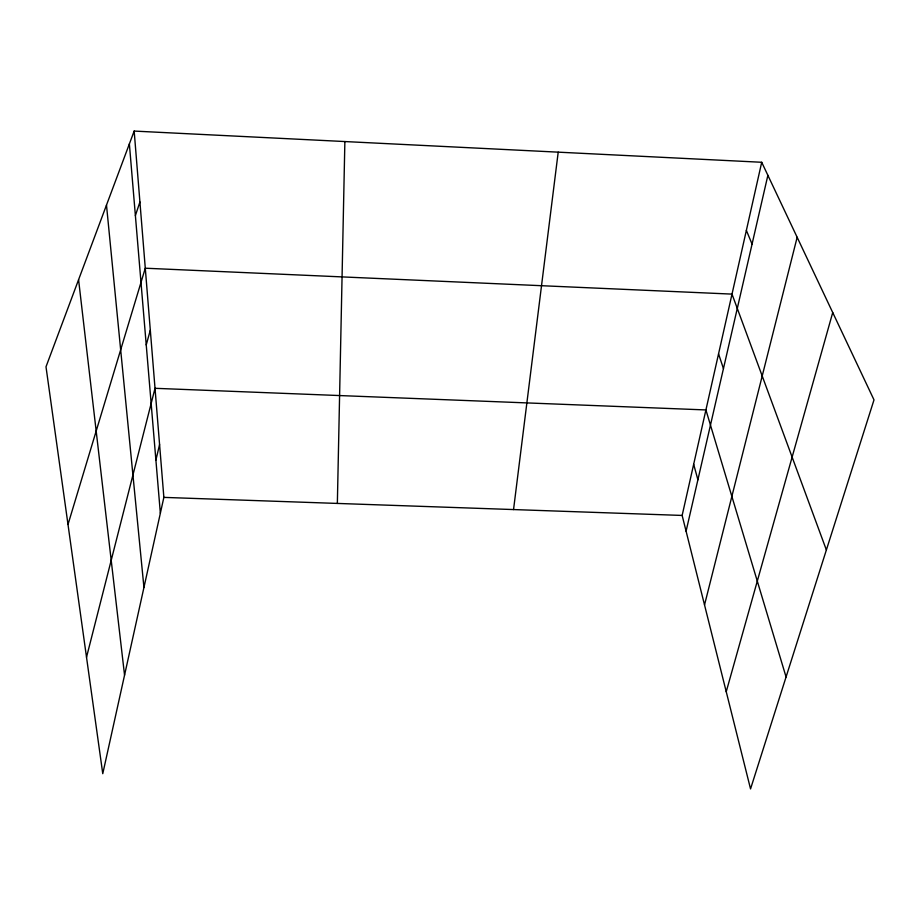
<?xml version="1.0" encoding="UTF-8"?>
<svg xmlns="http://www.w3.org/2000/svg" width="920" height="920" viewBox="0 0 920 920"><rect width="100%" height="100%" fill="white"/><g stroke="black" fill="none" stroke-linecap="round" stroke-linejoin="round"><path stroke-width="1.38" d="M337.353 503.435L344.873 141.553M513.544 509.565L558.21 152.156M134.171 131.077L163.863 497.386L102.764 773.697L46 366.804L134.171 131.077L761.714 162.276L874 399.889L750.547 788.923L682.145 515.441L761.714 162.276M686.078 531.208L767.878 175.306M155.894 460.092L159.574 444.544M704.524 604.923L797.157 237.279M86.514 657.248L155.02 388.309L705.916 409.94L786.071 676.982M146.234 344.942L150.305 330.188M726.236 691.725L832.726 312.535M67.999 524.503L145.279 268.214L732.009 294.112L826.378 549.976M135.389 215.579L139.921 201.998M163.863 497.386L682.145 515.441M746.373 230.391L752.065 244.111M718.554 353.843L723.453 368.621M693.668 464.289L697.9 479.791M78.579 279.691L124.556 675.165M106.49 205.056L143.945 587.477M129.375 143.899L160.356 513.233"/></g></svg>
